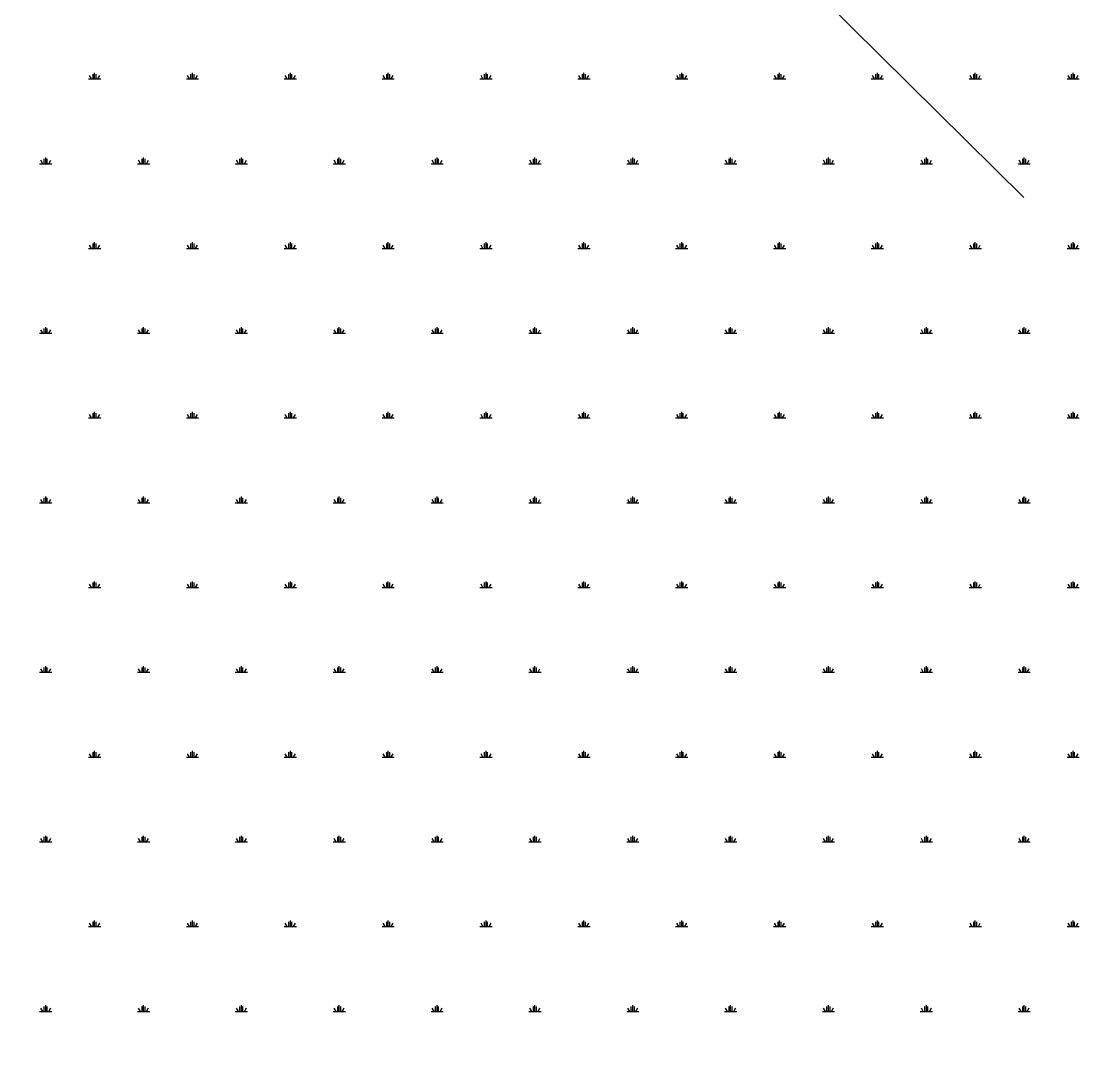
# Model space of a CAD drawing. Header units: millimetres. Extents: x 2999.9 to 3041.9, y 869.6 to 906.3.
# Drawn here: x 3019.287 to 3020.115, y 900.435 to 901.237 of the extents above; entities that cross this region are included whole.
import ezdxf

# ---------------------------------------------------------------- set-up
doc = ezdxf.new("R2010")
doc.units = ezdxf.units.MM
doc.linetypes.add('HIDDEN', pattern=[0.375, 0.25, -0.125])

msp = doc.modelspace()

# ---------------------------------------------------------------- linework, layer by layer
at = {"color": 253, "linetype": 'HIDDEN', "lineweight": 0}
msp.add_line((3023.26921, 897.93752), (3019.26921, 901.88817), dxfattribs=at)
at = {"color": 76, "linetype": 'Continuous'}
for p, q in [((3019.34153, 901.19193), (3019.34, 901.19457)), ((3019.34272, 901.19193), (3019.34272, 901.19574)), ((3019.34391, 901.19193), (3019.34391, 901.19669)), ((3019.3451, 901.19193), (3019.3451, 901.19574)), ((3019.34629, 901.19193), (3019.34782, 901.19457)), ((3019.41773, 901.19193), (3019.4162, 901.19457)), ((3019.41892, 901.19193), (3019.41892, 901.19574)), ((3019.42011, 901.19193), (3019.42011, 901.19669)), ((3019.4213, 901.19193), (3019.4213, 901.19574)), ((3019.42249, 901.19193), (3019.42402, 901.19457)), ((3019.49393, 901.19193), (3019.4924, 901.19457)), ((3019.49512, 901.19193), (3019.49512, 901.19574)), ((3019.49631, 901.19193), (3019.49631, 901.19669)), ((3019.4975, 901.19193), (3019.4975, 901.19574)), ((3019.49869, 901.19193), (3019.50022, 901.19457)), ((3019.57013, 901.19193), (3019.5686, 901.19457)), ((3019.57132, 901.19193), (3019.57132, 901.19574)), ((3019.57251, 901.19193), (3019.57251, 901.19669)), ((3019.5737, 901.19193), (3019.5737, 901.19574)), ((3019.57489, 901.19193), (3019.57642, 901.19457)), ((3019.64633, 901.19193), (3019.6448, 901.19457)), ((3019.64752, 901.19193), (3019.64752, 901.19574)), ((3019.64871, 901.19193), (3019.64871, 901.19669)), ((3019.6499, 901.19193), (3019.6499, 901.19574)), ((3019.65109, 901.19193), (3019.65262, 901.19457)), ((3019.72253, 901.19193), (3019.721, 901.19457)), ((3019.72372, 901.19193), (3019.72372, 901.19574)), ((3019.72491, 901.19193), (3019.72491, 901.19669)), ((3019.7261, 901.19193), (3019.7261, 901.19574)), ((3019.72729, 901.19193), (3019.72882, 901.19457)), ((3019.79873, 901.19193), (3019.7972, 901.19457)), ((3019.79992, 901.19193), (3019.79992, 901.19574)), ((3019.80111, 901.19193), (3019.80111, 901.19669)), ((3019.8023, 901.19193), (3019.8023, 901.19574)), ((3019.80349, 901.19193), (3019.80502, 901.19457)), ((3019.87493, 901.19193), (3019.8734, 901.19457)), ((3019.87612, 901.19193), (3019.87612, 901.19574)), ((3019.87731, 901.19193), (3019.87731, 901.19669)), ((3019.8785, 901.19193), (3019.8785, 901.19574)), ((3019.87969, 901.19193), (3019.88122, 901.19457)), ((3019.95113, 901.19193), (3019.9496, 901.19457)), ((3019.95232, 901.19193), (3019.95232, 901.19574)), ((3019.95351, 901.19193), (3019.95351, 901.19669)), ((3019.9547, 901.19193), (3019.9547, 901.19574)), ((3019.95589, 901.19193), (3019.95742, 901.19457)), ((3020.02733, 901.19193), (3020.0258, 901.19457)), ((3020.02852, 901.19193), (3020.02852, 901.19574)), ((3020.02971, 901.19193), (3020.02971, 901.19669)), ((3020.0309, 901.19193), (3020.0309, 901.19574)), ((3020.03209, 901.19193), (3020.03362, 901.19457)), ((3020.10353, 901.19193), (3020.102, 901.19457)), ((3020.10472, 901.19193), (3020.10472, 901.19574)), ((3020.10591, 901.19193), (3020.10591, 901.19669)), ((3020.1071, 901.19193), (3020.1071, 901.19574)), ((3020.10829, 901.19193), (3020.10982, 901.19457)), ((3019.33915, 901.19193), (3019.34867, 901.19193)), ((3019.41535, 901.19193), (3019.42487, 901.19193)), ((3019.49155, 901.19193), (3019.50107, 901.19193)), ((3019.56775, 901.19193), (3019.57727, 901.19193)), ((3019.64395, 901.19193), (3019.65347, 901.19193)), ((3019.72015, 901.19193), (3019.72967, 901.19193)), ((3019.79635, 901.19193), (3019.80587, 901.19193)), ((3019.87255, 901.19193), (3019.88207, 901.19193)), ((3019.94875, 901.19193), (3019.95827, 901.19193)), ((3020.02495, 901.19193), (3020.03447, 901.19193)), ((3020.10115, 901.19193), (3020.11067, 901.19193)), ((3019.30343, 901.12594), (3019.3019, 901.12858)), ((3019.30462, 901.12594), (3019.30462, 901.12975)), ((3019.30581, 901.12594), (3019.30581, 901.1307)), ((3019.307, 901.12594), (3019.307, 901.12975)), ((3019.30819, 901.12594), (3019.30972, 901.12858)), ((3019.37963, 901.12594), (3019.3781, 901.12858)), ((3019.38082, 901.12594), (3019.38082, 901.12975)), ((3019.38201, 901.12594), (3019.38201, 901.1307)), ((3019.3832, 901.12594), (3019.3832, 901.12975)), ((3019.38439, 901.12594), (3019.38592, 901.12858)), ((3019.45583, 901.12594), (3019.4543, 901.12858)), ((3019.45702, 901.12594), (3019.45702, 901.12975)), ((3019.45821, 901.12594), (3019.45821, 901.1307)), ((3019.4594, 901.12594), (3019.4594, 901.12975)), ((3019.46059, 901.12594), (3019.46212, 901.12858)), ((3019.53203, 901.12594), (3019.5305, 901.12858)), ((3019.53322, 901.12594), (3019.53322, 901.12975)), ((3019.53441, 901.12594), (3019.53441, 901.1307)), ((3019.5356, 901.12594), (3019.5356, 901.12975)), ((3019.53679, 901.12594), (3019.53832, 901.12858)), ((3019.60823, 901.12594), (3019.6067, 901.12858)), ((3019.60942, 901.12594), (3019.60942, 901.12975)), ((3019.61061, 901.12594), (3019.61061, 901.1307)), ((3019.6118, 901.12594), (3019.6118, 901.12975)), ((3019.61299, 901.12594), (3019.61452, 901.12858)), ((3019.68443, 901.12594), (3019.6829, 901.12858)), ((3019.68562, 901.12594), (3019.68562, 901.12975)), ((3019.68681, 901.12594), (3019.68681, 901.1307)), ((3019.688, 901.12594), (3019.688, 901.12975)), ((3019.68919, 901.12594), (3019.69072, 901.12858)), ((3019.76063, 901.12594), (3019.7591, 901.12858)), ((3019.76182, 901.12594), (3019.76182, 901.12975)), ((3019.76301, 901.12594), (3019.76301, 901.1307)), ((3019.7642, 901.12594), (3019.7642, 901.12975)), ((3019.76539, 901.12594), (3019.76692, 901.12858)), ((3019.83683, 901.12594), (3019.8353, 901.12858)), ((3019.83802, 901.12594), (3019.83802, 901.12975)), ((3019.83921, 901.12594), (3019.83921, 901.1307)), ((3019.8404, 901.12594), (3019.8404, 901.12975)), ((3019.84159, 901.12594), (3019.84312, 901.12858)), ((3019.91303, 901.12594), (3019.9115, 901.12858)), ((3019.91422, 901.12594), (3019.91422, 901.12975)), ((3019.91541, 901.12594), (3019.91541, 901.1307)), ((3019.9166, 901.12594), (3019.9166, 901.12975)), ((3019.91779, 901.12594), (3019.91932, 901.12858)), ((3019.98923, 901.12594), (3019.9877, 901.12858)), ((3019.99042, 901.12594), (3019.99042, 901.12975)), ((3019.99161, 901.12594), (3019.99161, 901.1307)), ((3019.9928, 901.12594), (3019.9928, 901.12975)), ((3019.99399, 901.12594), (3019.99552, 901.12858)), ((3020.06543, 901.12594), (3020.0639, 901.12858)), ((3020.06662, 901.12594), (3020.06662, 901.12975)), ((3020.06781, 901.12594), (3020.06781, 901.1307)), ((3020.069, 901.12594), (3020.069, 901.12975)), ((3020.07019, 901.12594), (3020.07172, 901.12858)), ((3019.30105, 901.12594), (3019.31057, 901.12594)), ((3019.37725, 901.12594), (3019.38677, 901.12594)), ((3019.45345, 901.12594), (3019.46297, 901.12594)), ((3019.52965, 901.12594), (3019.53917, 901.12594)), ((3019.60585, 901.12594), (3019.61537, 901.12594)), ((3019.68205, 901.12594), (3019.69157, 901.12594)), ((3019.75825, 901.12594), (3019.76777, 901.12594)), ((3019.83445, 901.12594), (3019.84397, 901.12594)), ((3019.91065, 901.12594), (3019.92017, 901.12594)), ((3019.98685, 901.12594), (3019.99637, 901.12594)), ((3020.06305, 901.12594), (3020.07257, 901.12594)), ((3019.34153, 901.05995), (3019.34, 901.06259)), ((3019.34272, 901.05995), (3019.34272, 901.06376)), ((3019.34391, 901.05995), (3019.34391, 901.06471)), ((3019.3451, 901.05995), (3019.3451, 901.06376)), ((3019.34629, 901.05995), (3019.34782, 901.06259)), ((3019.41773, 901.05995), (3019.4162, 901.06259)), ((3019.41892, 901.05995), (3019.41892, 901.06376)), ((3019.42011, 901.05995), (3019.42011, 901.06471)), ((3019.4213, 901.05995), (3019.4213, 901.06376)), ((3019.42249, 901.05995), (3019.42402, 901.06259)), ((3019.49393, 901.05995), (3019.4924, 901.06259)), ((3019.49512, 901.05995), (3019.49512, 901.06376)), ((3019.49631, 901.05995), (3019.49631, 901.06471)), ((3019.4975, 901.05995), (3019.4975, 901.06376)), ((3019.49869, 901.05995), (3019.50022, 901.06259)), ((3019.57013, 901.05995), (3019.5686, 901.06259)), ((3019.57132, 901.05995), (3019.57132, 901.06376)), ((3019.57251, 901.05995), (3019.57251, 901.06471)), ((3019.5737, 901.05995), (3019.5737, 901.06376)), ((3019.57489, 901.05995), (3019.57642, 901.06259)), ((3019.64633, 901.05995), (3019.6448, 901.06259)), ((3019.64752, 901.05995), (3019.64752, 901.06376)), ((3019.64871, 901.05995), (3019.64871, 901.06471)), ((3019.6499, 901.05995), (3019.6499, 901.06376)), ((3019.65109, 901.05995), (3019.65262, 901.06259)), ((3019.72253, 901.05995), (3019.721, 901.06259)), ((3019.72372, 901.05995), (3019.72372, 901.06376)), ((3019.72491, 901.05995), (3019.72491, 901.06471)), ((3019.7261, 901.05995), (3019.7261, 901.06376)), ((3019.72729, 901.05995), (3019.72882, 901.06259)), ((3019.79873, 901.05995), (3019.7972, 901.06259)), ((3019.79992, 901.05995), (3019.79992, 901.06376)), ((3019.80111, 901.05995), (3019.80111, 901.06471)), ((3019.8023, 901.05995), (3019.8023, 901.06376)), ((3019.80349, 901.05995), (3019.80502, 901.06259)), ((3019.87493, 901.05995), (3019.8734, 901.06259)), ((3019.87612, 901.05995), (3019.87612, 901.06376)), ((3019.87731, 901.05995), (3019.87731, 901.06471)), ((3019.8785, 901.05995), (3019.8785, 901.06376)), ((3019.87969, 901.05995), (3019.88122, 901.06259)), ((3019.95113, 901.05995), (3019.9496, 901.06259)), ((3019.95232, 901.05995), (3019.95232, 901.06376)), ((3019.95351, 901.05995), (3019.95351, 901.06471)), ((3019.9547, 901.05995), (3019.9547, 901.06376)), ((3019.95589, 901.05995), (3019.95742, 901.06259)), ((3020.02733, 901.05995), (3020.0258, 901.06259)), ((3020.02852, 901.05995), (3020.02852, 901.06376)), ((3020.02971, 901.05995), (3020.02971, 901.06471)), ((3020.0309, 901.05995), (3020.0309, 901.06376)), ((3020.03209, 901.05995), (3020.03362, 901.06259)), ((3020.10353, 901.05995), (3020.102, 901.06259)), ((3020.10472, 901.06297), (3020.10472, 901.06376)), ((3020.10472, 901.05995), (3020.10472, 901.06297)), ((3020.10591, 901.0618), (3020.10591, 901.06471)), ((3020.10591, 901.05995), (3020.10591, 901.0618)), ((3020.1071, 901.06062), (3020.1071, 901.06376)), ((3020.10829, 901.05995), (3020.10982, 901.06259)), ((3019.33915, 901.05995), (3019.34867, 901.05995)), ((3019.41535, 901.05995), (3019.42487, 901.05995)), ((3019.49155, 901.05995), (3019.50107, 901.05995)), ((3019.56775, 901.05995), (3019.57727, 901.05995)), ((3019.64395, 901.05995), (3019.65347, 901.05995)), ((3019.72015, 901.05995), (3019.72967, 901.05995)), ((3019.79635, 901.05995), (3019.80587, 901.05995)), ((3019.87255, 901.05995), (3019.88207, 901.05995)), ((3019.94875, 901.05995), (3019.95827, 901.05995)), ((3020.02495, 901.05995), (3020.03447, 901.05995)), ((3020.10115, 901.05995), (3020.10778, 901.05995)), ((3020.1071, 901.05995), (3020.1071, 901.06062)), ((3020.10778, 901.05995), (3020.11067, 901.05995)), ((3019.30343, 900.99395), (3019.3019, 900.99659)), ((3019.30462, 900.99395), (3019.30462, 900.99776)), ((3019.30581, 900.99395), (3019.30581, 900.99872)), ((3019.307, 900.99395), (3019.307, 900.99776)), ((3019.30819, 900.99396), (3019.30972, 900.9966)), ((3019.37963, 900.99395), (3019.3781, 900.99659)), ((3019.38082, 900.99395), (3019.38082, 900.99776)), ((3019.38201, 900.99395), (3019.38201, 900.99872)), ((3019.3832, 900.99395), (3019.3832, 900.99776)), ((3019.38439, 900.99396), (3019.38592, 900.9966)), ((3019.45583, 900.99395), (3019.4543, 900.99659)), ((3019.45702, 900.99395), (3019.45702, 900.99776)), ((3019.45821, 900.99395), (3019.45821, 900.99872)), ((3019.4594, 900.99395), (3019.4594, 900.99776)), ((3019.46059, 900.99396), (3019.46212, 900.9966)), ((3019.53203, 900.99395), (3019.5305, 900.99659)), ((3019.53322, 900.99395), (3019.53322, 900.99776)), ((3019.53441, 900.99395), (3019.53441, 900.99872)), ((3019.5356, 900.99395), (3019.5356, 900.99776)), ((3019.53679, 900.99396), (3019.53832, 900.9966)), ((3019.60823, 900.99395), (3019.6067, 900.99659)), ((3019.60942, 900.99395), (3019.60942, 900.99776)), ((3019.61061, 900.99395), (3019.61061, 900.99872)), ((3019.6118, 900.99395), (3019.6118, 900.99776)), ((3019.61299, 900.99396), (3019.61452, 900.9966)), ((3019.68443, 900.99395), (3019.6829, 900.99659)), ((3019.68562, 900.99395), (3019.68562, 900.99776)), ((3019.68681, 900.99395), (3019.68681, 900.99872)), ((3019.688, 900.99395), (3019.688, 900.99776)), ((3019.68919, 900.99396), (3019.69072, 900.9966)), ((3019.76063, 900.99395), (3019.7591, 900.99659)), ((3019.76182, 900.99395), (3019.76182, 900.99776)), ((3019.76301, 900.99395), (3019.76301, 900.99872)), ((3019.7642, 900.99395), (3019.7642, 900.99776)), ((3019.76539, 900.99396), (3019.76692, 900.9966)), ((3019.83683, 900.99395), (3019.8353, 900.99659)), ((3019.83802, 900.99395), (3019.83802, 900.99776)), ((3019.83921, 900.99395), (3019.83921, 900.99872)), ((3019.8404, 900.99395), (3019.8404, 900.99776)), ((3019.84159, 900.99396), (3019.84312, 900.9966)), ((3019.91303, 900.99395), (3019.9115, 900.99659)), ((3019.91422, 900.99395), (3019.91422, 900.99776)), ((3019.91541, 900.99395), (3019.91541, 900.99872)), ((3019.9166, 900.99395), (3019.9166, 900.99776)), ((3019.91779, 900.99396), (3019.91932, 900.9966)), ((3019.98923, 900.99395), (3019.9877, 900.99659)), ((3019.99042, 900.99395), (3019.99042, 900.99776)), ((3019.99161, 900.99395), (3019.99161, 900.99872)), ((3019.9928, 900.99395), (3019.9928, 900.99776)), ((3019.99399, 900.99396), (3019.99552, 900.9966)), ((3020.06543, 900.99395), (3020.0639, 900.99659)), ((3020.06662, 900.99395), (3020.06662, 900.99776)), ((3020.06781, 900.99395), (3020.06781, 900.99872)), ((3020.069, 900.99395), (3020.069, 900.99776)), ((3020.07019, 900.99396), (3020.07172, 900.9966)), ((3019.30105, 900.99395), (3019.31057, 900.99395)), ((3019.37725, 900.99395), (3019.38677, 900.99395)), ((3019.45345, 900.99395), (3019.46297, 900.99395)), ((3019.52965, 900.99395), (3019.53917, 900.99395)), ((3019.60585, 900.99395), (3019.61537, 900.99395)), ((3019.68205, 900.99395), (3019.69157, 900.99395)), ((3019.75825, 900.99395), (3019.76777, 900.99395)), ((3019.83445, 900.99395), (3019.84397, 900.99395)), ((3019.91065, 900.99395), (3019.92017, 900.99395)), ((3019.98685, 900.99395), (3019.99637, 900.99395)), ((3020.06305, 900.99395), (3020.07257, 900.99395)), ((3019.34153, 900.92796), (3019.34, 900.9306)), ((3019.34272, 900.92796), (3019.34272, 900.93177)), ((3019.34391, 900.92796), (3019.34391, 900.93273)), ((3019.3451, 900.92796), (3019.3451, 900.93177)), ((3019.34629, 900.92796), (3019.34782, 900.9306)), ((3019.41773, 900.92796), (3019.4162, 900.9306)), ((3019.41892, 900.92796), (3019.41892, 900.93177)), ((3019.42011, 900.92796), (3019.42011, 900.93273)), ((3019.4213, 900.92796), (3019.4213, 900.93177)), ((3019.42249, 900.92796), (3019.42402, 900.9306)), ((3019.49393, 900.92796), (3019.4924, 900.9306)), ((3019.49512, 900.92796), (3019.49512, 900.93177)), ((3019.49631, 900.92796), (3019.49631, 900.93273)), ((3019.4975, 900.92796), (3019.4975, 900.93177)), ((3019.49869, 900.92796), (3019.50022, 900.9306)), ((3019.57013, 900.92796), (3019.5686, 900.9306)), ((3019.57132, 900.92796), (3019.57132, 900.93177)), ((3019.57251, 900.92796), (3019.57251, 900.93273)), ((3019.5737, 900.92796), (3019.5737, 900.93177)), ((3019.57489, 900.92796), (3019.57642, 900.9306)), ((3019.64633, 900.92796), (3019.6448, 900.9306)), ((3019.64752, 900.92796), (3019.64752, 900.93177)), ((3019.64871, 900.92796), (3019.64871, 900.93273)), ((3019.6499, 900.92796), (3019.6499, 900.93177)), ((3019.65109, 900.92796), (3019.65262, 900.9306)), ((3019.72253, 900.92796), (3019.721, 900.9306)), ((3019.72372, 900.92796), (3019.72372, 900.93177)), ((3019.72491, 900.92796), (3019.72491, 900.93273)), ((3019.7261, 900.92796), (3019.7261, 900.93177)), ((3019.72729, 900.92796), (3019.72882, 900.9306)), ((3019.79873, 900.92796), (3019.7972, 900.9306)), ((3019.79992, 900.92796), (3019.79992, 900.93177)), ((3019.80111, 900.92796), (3019.80111, 900.93273)), ((3019.8023, 900.92796), (3019.8023, 900.93177)), ((3019.80349, 900.92796), (3019.80502, 900.9306)), ((3019.87493, 900.92796), (3019.8734, 900.9306)), ((3019.87612, 900.92796), (3019.87612, 900.93177)), ((3019.87731, 900.92796), (3019.87731, 900.93273)), ((3019.8785, 900.92796), (3019.8785, 900.93177)), ((3019.87969, 900.92796), (3019.88122, 900.9306)), ((3019.95113, 900.92796), (3019.9496, 900.9306)), ((3019.95232, 900.92796), (3019.95232, 900.93177)), ((3019.95351, 900.92796), (3019.95351, 900.93273)), ((3019.9547, 900.92796), (3019.9547, 900.93177)), ((3019.95589, 900.92796), (3019.95742, 900.9306)), ((3020.02733, 900.92796), (3020.0258, 900.9306)), ((3020.02852, 900.92796), (3020.02852, 900.93177)), ((3020.02971, 900.92796), (3020.02971, 900.93273)), ((3020.0309, 900.92796), (3020.0309, 900.93177)), ((3020.03209, 900.92796), (3020.03362, 900.9306)), ((3020.10353, 900.92796), (3020.102, 900.9306)), ((3020.10472, 900.92796), (3020.10472, 900.93177)), ((3020.10591, 900.92796), (3020.10591, 900.93273)), ((3020.1071, 900.92796), (3020.1071, 900.93177)), ((3020.10829, 900.92796), (3020.10982, 900.9306)), ((3019.33915, 900.92796), (3019.34867, 900.92796)), ((3019.41535, 900.92796), (3019.42487, 900.92796)), ((3019.49155, 900.92796), (3019.50107, 900.92796)), ((3019.56775, 900.92796), (3019.57727, 900.92796)), ((3019.64395, 900.92796), (3019.65347, 900.92796)), ((3019.72015, 900.92796), (3019.72967, 900.92796)), ((3019.79635, 900.92796), (3019.80587, 900.92796)), ((3019.87255, 900.92796), (3019.88207, 900.92796)), ((3019.94875, 900.92796), (3019.95827, 900.92796)), ((3020.02495, 900.92796), (3020.03447, 900.92796)), ((3020.10115, 900.92796), (3020.11067, 900.92796)), ((3019.30343, 900.86197), (3019.3019, 900.86461)), ((3019.30462, 900.86197), (3019.30462, 900.86578)), ((3019.30581, 900.86197), (3019.30581, 900.86673)), ((3019.307, 900.86197), (3019.307, 900.86578)), ((3019.30819, 900.86197), (3019.30972, 900.86461)), ((3019.37963, 900.86197), (3019.3781, 900.86461)), ((3019.38082, 900.86197), (3019.38082, 900.86578)), ((3019.38201, 900.86197), (3019.38201, 900.86673)), ((3019.3832, 900.86197), (3019.3832, 900.86578)), ((3019.38439, 900.86197), (3019.38592, 900.86461)), ((3019.45583, 900.86197), (3019.4543, 900.86461)), ((3019.45702, 900.86197), (3019.45702, 900.86578)), ((3019.45821, 900.86197), (3019.45821, 900.86673)), ((3019.4594, 900.86197), (3019.4594, 900.86578)), ((3019.46059, 900.86197), (3019.46212, 900.86461)), ((3019.53203, 900.86197), (3019.5305, 900.86461)), ((3019.53322, 900.86197), (3019.53322, 900.86578)), ((3019.53441, 900.86197), (3019.53441, 900.86673)), ((3019.5356, 900.86197), (3019.5356, 900.86578)), ((3019.53679, 900.86197), (3019.53832, 900.86461)), ((3019.60823, 900.86197), (3019.6067, 900.86461)), ((3019.60942, 900.86197), (3019.60942, 900.86578)), ((3019.61061, 900.86197), (3019.61061, 900.86673)), ((3019.6118, 900.86197), (3019.6118, 900.86578)), ((3019.61299, 900.86197), (3019.61452, 900.86461)), ((3019.68443, 900.86197), (3019.6829, 900.86461)), ((3019.68562, 900.86197), (3019.68562, 900.86578)), ((3019.68681, 900.86197), (3019.68681, 900.86673)), ((3019.688, 900.86197), (3019.688, 900.86578)), ((3019.68919, 900.86197), (3019.69072, 900.86461)), ((3019.76063, 900.86197), (3019.7591, 900.86461)), ((3019.76182, 900.86197), (3019.76182, 900.86578)), ((3019.76301, 900.86197), (3019.76301, 900.86673)), ((3019.7642, 900.86197), (3019.7642, 900.86578)), ((3019.76539, 900.86197), (3019.76692, 900.86461)), ((3019.83683, 900.86197), (3019.8353, 900.86461)), ((3019.83802, 900.86197), (3019.83802, 900.86578)), ((3019.83921, 900.86197), (3019.83921, 900.86673)), ((3019.8404, 900.86197), (3019.8404, 900.86578)), ((3019.84159, 900.86197), (3019.84312, 900.86461)), ((3019.91303, 900.86197), (3019.9115, 900.86461)), ((3019.91422, 900.86197), (3019.91422, 900.86578)), ((3019.91541, 900.86197), (3019.91541, 900.86673)), ((3019.9166, 900.86197), (3019.9166, 900.86578)), ((3019.91779, 900.86197), (3019.91932, 900.86461)), ((3019.98923, 900.86197), (3019.9877, 900.86461)), ((3019.99042, 900.86197), (3019.99042, 900.86578)), ((3019.99161, 900.86197), (3019.99161, 900.86673)), ((3019.9928, 900.86197), (3019.9928, 900.86578)), ((3019.99399, 900.86197), (3019.99552, 900.86461)), ((3020.06543, 900.86197), (3020.0639, 900.86461)), ((3020.06662, 900.86197), (3020.06662, 900.86578)), ((3020.06781, 900.86197), (3020.06781, 900.86673)), ((3020.069, 900.86197), (3020.069, 900.86578)), ((3020.07019, 900.86197), (3020.07172, 900.86461)), ((3019.30105, 900.86197), (3019.31057, 900.86197)), ((3019.37725, 900.86197), (3019.38677, 900.86197)), ((3019.45345, 900.86197), (3019.46297, 900.86197)), ((3019.52965, 900.86197), (3019.53917, 900.86197)), ((3019.60585, 900.86197), (3019.61537, 900.86197)), ((3019.68205, 900.86197), (3019.69157, 900.86197)), ((3019.75825, 900.86197), (3019.76777, 900.86197)), ((3019.83445, 900.86197), (3019.84397, 900.86197)), ((3019.91065, 900.86197), (3019.92017, 900.86197)), ((3019.98685, 900.86197), (3019.99637, 900.86197)), ((3020.06305, 900.86197), (3020.07257, 900.86197)), ((3019.34153, 900.79598), (3019.34, 900.79862)), ((3019.34272, 900.79598), (3019.34272, 900.79979)), ((3019.34391, 900.79598), (3019.34391, 900.80074)), ((3019.3451, 900.79598), (3019.3451, 900.79979)), ((3019.34629, 900.79598), (3019.34782, 900.79862)), ((3019.41773, 900.79598), (3019.4162, 900.79862)), ((3019.41892, 900.79598), (3019.41892, 900.79979)), ((3019.42011, 900.79598), (3019.42011, 900.80074)), ((3019.4213, 900.79598), (3019.4213, 900.79979)), ((3019.42249, 900.79598), (3019.42402, 900.79862)), ((3019.49393, 900.79598), (3019.4924, 900.79862)), ((3019.49512, 900.79598), (3019.49512, 900.79979)), ((3019.49631, 900.79598), (3019.49631, 900.80074)), ((3019.4975, 900.79598), (3019.4975, 900.79979)), ((3019.49869, 900.79598), (3019.50022, 900.79862)), ((3019.57013, 900.79598), (3019.5686, 900.79862)), ((3019.57132, 900.79598), (3019.57132, 900.79979)), ((3019.57251, 900.79598), (3019.57251, 900.80074)), ((3019.5737, 900.79598), (3019.5737, 900.79979)), ((3019.57489, 900.79598), (3019.57642, 900.79862)), ((3019.64633, 900.79598), (3019.6448, 900.79862)), ((3019.64752, 900.79598), (3019.64752, 900.79979)), ((3019.64871, 900.79598), (3019.64871, 900.80074)), ((3019.6499, 900.79598), (3019.6499, 900.79979)), ((3019.65109, 900.79598), (3019.65262, 900.79862)), ((3019.72253, 900.79598), (3019.721, 900.79862)), ((3019.72372, 900.79598), (3019.72372, 900.79979)), ((3019.72491, 900.79598), (3019.72491, 900.80074)), ((3019.7261, 900.79598), (3019.7261, 900.79979)), ((3019.72729, 900.79598), (3019.72882, 900.79862)), ((3019.79873, 900.79598), (3019.7972, 900.79862)), ((3019.79992, 900.79598), (3019.79992, 900.79979)), ((3019.80111, 900.79598), (3019.80111, 900.80074)), ((3019.8023, 900.79598), (3019.8023, 900.79979)), ((3019.80349, 900.79598), (3019.80502, 900.79862)), ((3019.87493, 900.79598), (3019.8734, 900.79862)), ((3019.87612, 900.79598), (3019.87612, 900.79979)), ((3019.87731, 900.79598), (3019.87731, 900.80074)), ((3019.8785, 900.79598), (3019.8785, 900.79979)), ((3019.87969, 900.79598), (3019.88122, 900.79862)), ((3019.95113, 900.79598), (3019.9496, 900.79862)), ((3019.95232, 900.79598), (3019.95232, 900.79979)), ((3019.95351, 900.79598), (3019.95351, 900.80074)), ((3019.9547, 900.79598), (3019.9547, 900.79979)), ((3019.95589, 900.79598), (3019.95742, 900.79862)), ((3020.02733, 900.79598), (3020.0258, 900.79862)), ((3020.02852, 900.79598), (3020.02852, 900.79979)), ((3020.02971, 900.79598), (3020.02971, 900.80074)), ((3020.0309, 900.79598), (3020.0309, 900.79979)), ((3020.03209, 900.79598), (3020.03362, 900.79862)), ((3020.10353, 900.79598), (3020.102, 900.79862)), ((3020.10472, 900.79598), (3020.10472, 900.79979)), ((3020.10591, 900.79598), (3020.10591, 900.80074)), ((3020.1071, 900.79598), (3020.1071, 900.79979)), ((3020.10829, 900.79598), (3020.10982, 900.79862)), ((3019.33915, 900.79598), (3019.34867, 900.79598)), ((3019.41535, 900.79598), (3019.42487, 900.79598)), ((3019.49155, 900.79598), (3019.50107, 900.79598)), ((3019.56775, 900.79598), (3019.57727, 900.79598)), ((3019.64395, 900.79598), (3019.65347, 900.79598)), ((3019.72015, 900.79598), (3019.72967, 900.79598)), ((3019.79635, 900.79598), (3019.80587, 900.79598)), ((3019.87255, 900.79598), (3019.88207, 900.79598)), ((3019.94875, 900.79598), (3019.95827, 900.79598)), ((3020.02495, 900.79598), (3020.03447, 900.79598)), ((3020.10115, 900.79598), (3020.11067, 900.79598)), ((3019.30343, 900.72999), (3019.3019, 900.73263)), ((3019.30462, 900.72999), (3019.30462, 900.7338)), ((3019.30581, 900.72999), (3019.30581, 900.73475)), ((3019.307, 900.72999), (3019.307, 900.7338)), ((3019.30819, 900.72999), (3019.30972, 900.73263)), ((3019.37963, 900.72999), (3019.3781, 900.73263)), ((3019.38082, 900.72999), (3019.38082, 900.7338)), ((3019.38201, 900.72999), (3019.38201, 900.73475)), ((3019.3832, 900.72999), (3019.3832, 900.7338)), ((3019.38439, 900.72999), (3019.38592, 900.73263)), ((3019.45583, 900.72999), (3019.4543, 900.73263)), ((3019.45702, 900.72999), (3019.45702, 900.7338)), ((3019.45821, 900.72999), (3019.45821, 900.73475)), ((3019.4594, 900.72999), (3019.4594, 900.7338)), ((3019.46059, 900.72999), (3019.46212, 900.73263)), ((3019.53203, 900.72999), (3019.5305, 900.73263)), ((3019.53322, 900.72999), (3019.53322, 900.7338)), ((3019.53441, 900.72999), (3019.53441, 900.73475)), ((3019.5356, 900.72999), (3019.5356, 900.7338)), ((3019.53679, 900.72999), (3019.53832, 900.73263)), ((3019.60823, 900.72999), (3019.6067, 900.73263)), ((3019.60942, 900.72999), (3019.60942, 900.7338)), ((3019.61061, 900.72999), (3019.61061, 900.73475)), ((3019.6118, 900.72999), (3019.6118, 900.7338)), ((3019.61299, 900.72999), (3019.61452, 900.73263)), ((3019.68443, 900.72999), (3019.6829, 900.73263)), ((3019.68562, 900.72999), (3019.68562, 900.7338)), ((3019.68681, 900.72999), (3019.68681, 900.73475)), ((3019.688, 900.72999), (3019.688, 900.7338)), ((3019.68919, 900.72999), (3019.69072, 900.73263)), ((3019.76063, 900.72999), (3019.7591, 900.73263)), ((3019.76182, 900.72999), (3019.76182, 900.7338)), ((3019.76301, 900.72999), (3019.76301, 900.73475)), ((3019.7642, 900.72999), (3019.7642, 900.7338)), ((3019.76539, 900.72999), (3019.76692, 900.73263)), ((3019.83683, 900.72999), (3019.8353, 900.73263)), ((3019.83802, 900.72999), (3019.83802, 900.7338)), ((3019.83921, 900.72999), (3019.83921, 900.73475)), ((3019.8404, 900.72999), (3019.8404, 900.7338)), ((3019.84159, 900.72999), (3019.84312, 900.73263)), ((3019.91303, 900.72999), (3019.9115, 900.73263)), ((3019.91422, 900.72999), (3019.91422, 900.7338)), ((3019.91541, 900.72999), (3019.91541, 900.73475)), ((3019.9166, 900.72999), (3019.9166, 900.7338)), ((3019.91779, 900.72999), (3019.91932, 900.73263)), ((3019.98923, 900.72999), (3019.9877, 900.73263)), ((3019.99042, 900.72999), (3019.99042, 900.7338)), ((3019.99161, 900.72999), (3019.99161, 900.73475)), ((3019.9928, 900.72999), (3019.9928, 900.7338)), ((3019.99399, 900.72999), (3019.99552, 900.73263)), ((3020.06543, 900.72999), (3020.0639, 900.73263)), ((3020.06662, 900.72999), (3020.06662, 900.7338)), ((3020.06781, 900.72999), (3020.06781, 900.73475)), ((3020.069, 900.72999), (3020.069, 900.7338)), ((3020.07019, 900.72999), (3020.07172, 900.73263)), ((3019.30105, 900.72999), (3019.31057, 900.72999)), ((3019.37725, 900.72999), (3019.38677, 900.72999)), ((3019.45345, 900.72999), (3019.46297, 900.72999)), ((3019.52965, 900.72999), (3019.53917, 900.72999)), ((3019.60585, 900.72999), (3019.61537, 900.72999)), ((3019.68205, 900.72999), (3019.69157, 900.72999)), ((3019.75825, 900.72999), (3019.76777, 900.72999)), ((3019.83445, 900.72999), (3019.84397, 900.72999)), ((3019.91065, 900.72999), (3019.92017, 900.72999)), ((3019.98685, 900.72999), (3019.99637, 900.72999)), ((3020.06305, 900.72999), (3020.07257, 900.72999)), ((3019.33915, 900.664), (3019.34867, 900.664)), ((3019.34153, 900.664), (3019.34, 900.66664)), ((3019.34272, 900.664), (3019.34272, 900.66781)), ((3019.34391, 900.664), (3019.34391, 900.66876)), ((3019.3451, 900.664), (3019.3451, 900.66781)), ((3019.34629, 900.664), (3019.34782, 900.66664)), ((3019.41535, 900.664), (3019.42487, 900.664)), ((3019.41773, 900.664), (3019.4162, 900.66664)), ((3019.41892, 900.664), (3019.41892, 900.66781)), ((3019.42011, 900.664), (3019.42011, 900.66876)), ((3019.4213, 900.664), (3019.4213, 900.66781)), ((3019.42249, 900.664), (3019.42402, 900.66664)), ((3019.49155, 900.664), (3019.50107, 900.664)), ((3019.49393, 900.664), (3019.4924, 900.66664)), ((3019.49512, 900.664), (3019.49512, 900.66781)), ((3019.49631, 900.664), (3019.49631, 900.66876)), ((3019.4975, 900.664), (3019.4975, 900.66781)), ((3019.49869, 900.664), (3019.50022, 900.66664)), ((3019.56775, 900.664), (3019.57727, 900.664)), ((3019.57013, 900.664), (3019.5686, 900.66664)), ((3019.57132, 900.664), (3019.57132, 900.66781)), ((3019.57251, 900.664), (3019.57251, 900.66876)), ((3019.5737, 900.664), (3019.5737, 900.66781)), ((3019.57489, 900.664), (3019.57642, 900.66664)), ((3019.64395, 900.664), (3019.65347, 900.664)), ((3019.64633, 900.664), (3019.6448, 900.66664)), ((3019.64752, 900.664), (3019.64752, 900.66781)), ((3019.64871, 900.664), (3019.64871, 900.66876)), ((3019.6499, 900.664), (3019.6499, 900.66781)), ((3019.65109, 900.664), (3019.65262, 900.66664)), ((3019.72015, 900.664), (3019.72967, 900.664)), ((3019.72253, 900.664), (3019.721, 900.66664)), ((3019.72372, 900.664), (3019.72372, 900.66781)), ((3019.72491, 900.664), (3019.72491, 900.66876)), ((3019.7261, 900.664), (3019.7261, 900.66781)), ((3019.72729, 900.664), (3019.72882, 900.66664)), ((3019.79635, 900.664), (3019.80587, 900.664)), ((3019.79873, 900.664), (3019.7972, 900.66664)), ((3019.79992, 900.664), (3019.79992, 900.66781)), ((3019.80111, 900.664), (3019.80111, 900.66876)), ((3019.8023, 900.664), (3019.8023, 900.66781)), ((3019.80349, 900.664), (3019.80502, 900.66664)), ((3019.87255, 900.664), (3019.88207, 900.664)), ((3019.87493, 900.664), (3019.8734, 900.66664)), ((3019.87612, 900.664), (3019.87612, 900.66781)), ((3019.87731, 900.664), (3019.87731, 900.66876)), ((3019.8785, 900.664), (3019.8785, 900.66781)), ((3019.87969, 900.664), (3019.88122, 900.66664)), ((3019.94875, 900.664), (3019.95827, 900.664)), ((3019.95113, 900.664), (3019.9496, 900.66664)), ((3019.95232, 900.664), (3019.95232, 900.66781)), ((3019.95351, 900.664), (3019.95351, 900.66876)), ((3019.9547, 900.664), (3019.9547, 900.66781)), ((3019.95589, 900.664), (3019.95742, 900.66664)), ((3020.02495, 900.664), (3020.03447, 900.664)), ((3020.02733, 900.664), (3020.0258, 900.66664)), ((3020.02852, 900.664), (3020.02852, 900.66781)), ((3020.02971, 900.664), (3020.02971, 900.66876)), ((3020.0309, 900.664), (3020.0309, 900.66781)), ((3020.03209, 900.664), (3020.03362, 900.66664)), ((3020.10115, 900.664), (3020.11067, 900.664)), ((3020.10353, 900.664), (3020.102, 900.66664)), ((3020.10472, 900.664), (3020.10472, 900.66781)), ((3020.10591, 900.664), (3020.10591, 900.66876)), ((3020.1071, 900.664), (3020.1071, 900.66781)), ((3020.10829, 900.664), (3020.10982, 900.66664)), ((3019.30105, 900.59801), (3019.31057, 900.59801)), ((3019.30343, 900.59801), (3019.3019, 900.60065)), ((3019.30462, 900.59801), (3019.30462, 900.60182)), ((3019.30581, 900.59801), (3019.30581, 900.60277)), ((3019.307, 900.59801), (3019.307, 900.60182)), ((3019.30819, 900.59801), (3019.30972, 900.60065)), ((3019.37725, 900.59801), (3019.38677, 900.59801)), ((3019.37963, 900.59801), (3019.3781, 900.60065)), ((3019.38082, 900.59801), (3019.38082, 900.60182)), ((3019.38201, 900.59801), (3019.38201, 900.60277)), ((3019.3832, 900.59801), (3019.3832, 900.60182)), ((3019.38439, 900.59801), (3019.38592, 900.60065)), ((3019.45345, 900.59801), (3019.46297, 900.59801)), ((3019.45583, 900.59801), (3019.4543, 900.60065)), ((3019.45702, 900.59801), (3019.45702, 900.60182)), ((3019.45821, 900.59801), (3019.45821, 900.60277)), ((3019.4594, 900.59801), (3019.4594, 900.60182)), ((3019.46059, 900.59801), (3019.46212, 900.60065)), ((3019.52965, 900.59801), (3019.53917, 900.59801)), ((3019.53203, 900.59801), (3019.5305, 900.60065)), ((3019.53322, 900.59801), (3019.53322, 900.60182)), ((3019.53441, 900.59801), (3019.53441, 900.60277)), ((3019.5356, 900.59801), (3019.5356, 900.60182)), ((3019.53679, 900.59801), (3019.53832, 900.60065)), ((3019.60585, 900.59801), (3019.61537, 900.59801)), ((3019.60823, 900.59801), (3019.6067, 900.60065)), ((3019.60942, 900.59801), (3019.60942, 900.60182)), ((3019.61061, 900.59801), (3019.61061, 900.60277)), ((3019.6118, 900.59801), (3019.6118, 900.60182)), ((3019.61299, 900.59801), (3019.61452, 900.60065)), ((3019.68205, 900.59801), (3019.69157, 900.59801)), ((3019.68443, 900.59801), (3019.6829, 900.60065)), ((3019.68562, 900.59801), (3019.68562, 900.60182)), ((3019.68681, 900.59801), (3019.68681, 900.60277)), ((3019.688, 900.59801), (3019.688, 900.60182)), ((3019.68919, 900.59801), (3019.69072, 900.60065)), ((3019.75825, 900.59801), (3019.76777, 900.59801)), ((3019.76063, 900.59801), (3019.7591, 900.60065)), ((3019.76182, 900.59801), (3019.76182, 900.60182)), ((3019.76301, 900.59801), (3019.76301, 900.60277)), ((3019.7642, 900.59801), (3019.7642, 900.60182)), ((3019.76539, 900.59801), (3019.76692, 900.60065)), ((3019.83445, 900.59801), (3019.84397, 900.59801)), ((3019.83683, 900.59801), (3019.8353, 900.60065)), ((3019.83802, 900.59801), (3019.83802, 900.60182)), ((3019.83921, 900.59801), (3019.83921, 900.60277)), ((3019.8404, 900.59801), (3019.8404, 900.60182)), ((3019.84159, 900.59801), (3019.84312, 900.60065)), ((3019.91065, 900.59801), (3019.92017, 900.59801)), ((3019.91303, 900.59801), (3019.9115, 900.60065)), ((3019.91422, 900.59801), (3019.91422, 900.60182)), ((3019.91541, 900.59801), (3019.91541, 900.60277)), ((3019.9166, 900.59801), (3019.9166, 900.60182)), ((3019.91779, 900.59801), (3019.91932, 900.60065)), ((3019.98685, 900.59801), (3019.99637, 900.59801)), ((3019.98923, 900.59801), (3019.9877, 900.60065)), ((3019.99042, 900.59801), (3019.99042, 900.60182)), ((3019.99161, 900.59801), (3019.99161, 900.60277)), ((3019.9928, 900.59801), (3019.9928, 900.60182)), ((3019.99399, 900.59801), (3019.99552, 900.60065)), ((3020.06305, 900.59801), (3020.07257, 900.59801)), ((3020.06543, 900.59801), (3020.0639, 900.60065)), ((3020.06662, 900.59801), (3020.06662, 900.60182)), ((3020.06781, 900.59801), (3020.06781, 900.60277)), ((3020.069, 900.59801), (3020.069, 900.60182)), ((3020.07019, 900.59801), (3020.07172, 900.60065)), ((3019.33915, 900.53202), (3019.34867, 900.53202)), ((3019.34153, 900.53202), (3019.34, 900.53466)), ((3019.34272, 900.53202), (3019.34272, 900.53583)), ((3019.34391, 900.53202), (3019.34391, 900.53678)), ((3019.3451, 900.53202), (3019.3451, 900.53583)), ((3019.34629, 900.53202), (3019.34782, 900.53466)), ((3019.41535, 900.53202), (3019.42487, 900.53202)), ((3019.41773, 900.53202), (3019.4162, 900.53466)), ((3019.41892, 900.53202), (3019.41892, 900.53583)), ((3019.42011, 900.53202), (3019.42011, 900.53678)), ((3019.4213, 900.53202), (3019.4213, 900.53583)), ((3019.42249, 900.53202), (3019.42402, 900.53466)), ((3019.49155, 900.53202), (3019.50107, 900.53202)), ((3019.49393, 900.53202), (3019.4924, 900.53466)), ((3019.49512, 900.53202), (3019.49512, 900.53583)), ((3019.49631, 900.53202), (3019.49631, 900.53678)), ((3019.4975, 900.53202), (3019.4975, 900.53583)), ((3019.49869, 900.53202), (3019.50022, 900.53466)), ((3019.56775, 900.53202), (3019.57727, 900.53202)), ((3019.57013, 900.53202), (3019.5686, 900.53466)), ((3019.57132, 900.53202), (3019.57132, 900.53583)), ((3019.57251, 900.53202), (3019.57251, 900.53678)), ((3019.5737, 900.53202), (3019.5737, 900.53583)), ((3019.57489, 900.53202), (3019.57642, 900.53466)), ((3019.64395, 900.53202), (3019.65347, 900.53202)), ((3019.64633, 900.53202), (3019.6448, 900.53466)), ((3019.64752, 900.53202), (3019.64752, 900.53583)), ((3019.64871, 900.53202), (3019.64871, 900.53678)), ((3019.6499, 900.53202), (3019.6499, 900.53583)), ((3019.65109, 900.53202), (3019.65262, 900.53466)), ((3019.72015, 900.53202), (3019.72967, 900.53202)), ((3019.72253, 900.53202), (3019.721, 900.53466)), ((3019.72372, 900.53202), (3019.72372, 900.53583)), ((3019.72491, 900.53202), (3019.72491, 900.53678)), ((3019.7261, 900.53202), (3019.7261, 900.53583)), ((3019.72729, 900.53202), (3019.72882, 900.53466)), ((3019.79635, 900.53202), (3019.80587, 900.53202)), ((3019.79873, 900.53202), (3019.7972, 900.53466)), ((3019.79992, 900.53202), (3019.79992, 900.53583)), ((3019.80111, 900.53202), (3019.80111, 900.53678)), ((3019.8023, 900.53202), (3019.8023, 900.53583)), ((3019.80349, 900.53202), (3019.80502, 900.53466)), ((3019.87255, 900.53202), (3019.88207, 900.53202)), ((3019.87493, 900.53202), (3019.8734, 900.53466)), ((3019.87612, 900.53202), (3019.87612, 900.53583)), ((3019.87731, 900.53202), (3019.87731, 900.53678)), ((3019.8785, 900.53202), (3019.8785, 900.53583)), ((3019.87969, 900.53202), (3019.88122, 900.53466)), ((3019.94875, 900.53202), (3019.95827, 900.53202)), ((3019.95113, 900.53202), (3019.9496, 900.53466)), ((3019.95232, 900.53202), (3019.95232, 900.53583)), ((3019.95351, 900.53202), (3019.95351, 900.53678)), ((3019.9547, 900.53202), (3019.9547, 900.53583)), ((3019.95589, 900.53202), (3019.95742, 900.53466)), ((3020.02495, 900.53202), (3020.03447, 900.53202)), ((3020.02733, 900.53202), (3020.0258, 900.53466)), ((3020.02852, 900.53202), (3020.02852, 900.53583)), ((3020.02971, 900.53202), (3020.02971, 900.53678)), ((3020.0309, 900.53202), (3020.0309, 900.53583)), ((3020.03209, 900.53202), (3020.03362, 900.53466)), ((3020.10115, 900.53202), (3020.11067, 900.53202)), ((3020.10353, 900.53202), (3020.102, 900.53466)), ((3020.10472, 900.53202), (3020.10472, 900.53583)), ((3020.10591, 900.53202), (3020.10591, 900.53678)), ((3020.1071, 900.53202), (3020.1071, 900.53583)), ((3020.10829, 900.53202), (3020.10982, 900.53466)), ((3019.30105, 900.46603), (3019.31057, 900.46603)), ((3019.30343, 900.46603), (3019.3019, 900.46866)), ((3019.30462, 900.46603), (3019.30462, 900.46984)), ((3019.30581, 900.46603), (3019.30581, 900.47079)), ((3019.307, 900.46603), (3019.307, 900.46984)), ((3019.30819, 900.46603), (3019.30972, 900.46867)), ((3019.37725, 900.46603), (3019.38677, 900.46603)), ((3019.37963, 900.46603), (3019.3781, 900.46866)), ((3019.38082, 900.46603), (3019.38082, 900.46984)), ((3019.38201, 900.46603), (3019.38201, 900.47079)), ((3019.3832, 900.46603), (3019.3832, 900.46984)), ((3019.38439, 900.46603), (3019.38592, 900.46867)), ((3019.45345, 900.46603), (3019.46297, 900.46603)), ((3019.45583, 900.46603), (3019.4543, 900.46866)), ((3019.45702, 900.46603), (3019.45702, 900.46984)), ((3019.45821, 900.46603), (3019.45821, 900.47079)), ((3019.4594, 900.46603), (3019.4594, 900.46984)), ((3019.46059, 900.46603), (3019.46212, 900.46867)), ((3019.52965, 900.46603), (3019.53917, 900.46603)), ((3019.53203, 900.46603), (3019.5305, 900.46866)), ((3019.53322, 900.46603), (3019.53322, 900.46984)), ((3019.53441, 900.46603), (3019.53441, 900.47079)), ((3019.5356, 900.46603), (3019.5356, 900.46984)), ((3019.53679, 900.46603), (3019.53832, 900.46867)), ((3019.60585, 900.46603), (3019.61537, 900.46603)), ((3019.60823, 900.46603), (3019.6067, 900.46866)), ((3019.60942, 900.46603), (3019.60942, 900.46984)), ((3019.61061, 900.46603), (3019.61061, 900.47079)), ((3019.6118, 900.46603), (3019.6118, 900.46984)), ((3019.61299, 900.46603), (3019.61452, 900.46867)), ((3019.68205, 900.46603), (3019.69157, 900.46603)), ((3019.68443, 900.46603), (3019.6829, 900.46866)), ((3019.68562, 900.46603), (3019.68562, 900.46984)), ((3019.68681, 900.46603), (3019.68681, 900.47079)), ((3019.688, 900.46603), (3019.688, 900.46984)), ((3019.68919, 900.46603), (3019.69072, 900.46867)), ((3019.75825, 900.46603), (3019.76777, 900.46603)), ((3019.76063, 900.46603), (3019.7591, 900.46866)), ((3019.76182, 900.46603), (3019.76182, 900.46984)), ((3019.76301, 900.46603), (3019.76301, 900.47079)), ((3019.7642, 900.46603), (3019.7642, 900.46984)), ((3019.76539, 900.46603), (3019.76692, 900.46867)), ((3019.83445, 900.46603), (3019.84397, 900.46603)), ((3019.83683, 900.46603), (3019.8353, 900.46866)), ((3019.83802, 900.46603), (3019.83802, 900.46984)), ((3019.83921, 900.46603), (3019.83921, 900.47079)), ((3019.8404, 900.46603), (3019.8404, 900.46984)), ((3019.84159, 900.46603), (3019.84312, 900.46867)), ((3019.91065, 900.46603), (3019.92017, 900.46603)), ((3019.91303, 900.46603), (3019.9115, 900.46866)), ((3019.91422, 900.46603), (3019.91422, 900.46984)), ((3019.91541, 900.46603), (3019.91541, 900.47079)), ((3019.9166, 900.46603), (3019.9166, 900.46984)), ((3019.91779, 900.46603), (3019.91932, 900.46867)), ((3019.98685, 900.46603), (3019.99637, 900.46603)), ((3019.98923, 900.46603), (3019.9877, 900.46866)), ((3019.99042, 900.46603), (3019.99042, 900.46984)), ((3019.99161, 900.46603), (3019.99161, 900.47079)), ((3019.9928, 900.46603), (3019.9928, 900.46984)), ((3019.99399, 900.46603), (3019.99552, 900.46867)), ((3020.06305, 900.46603), (3020.07257, 900.46603)), ((3020.06543, 900.46603), (3020.0639, 900.46866)), ((3020.06662, 900.46603), (3020.06662, 900.46984)), ((3020.06781, 900.46603), (3020.06781, 900.47079)), ((3020.069, 900.46603), (3020.069, 900.46984)), ((3020.07019, 900.46603), (3020.07172, 900.46867))]:
    msp.add_line(p, q, dxfattribs=at)

doc.saveas('drawing.dxf')
